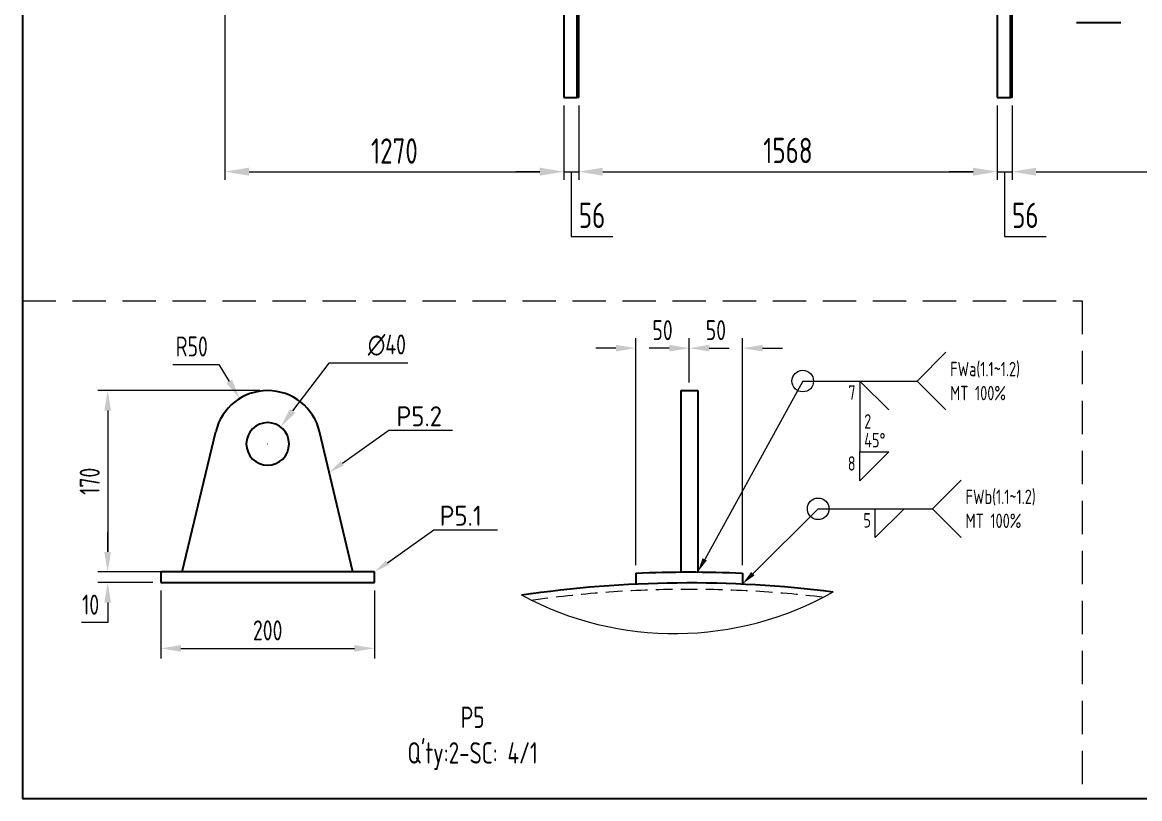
# Model space of a CAD drawing. Header units: millimetres. Extents: x -46397 to 283259, y -8690 to 23983.
# Drawn here: x 70070 to 74258, y -1716 to 1195 of the extents above; entities that cross this region are included whole.
import ezdxf
from ezdxf import colors
from ezdxf.entities.mleader import LeaderData, LeaderLine
from ezdxf.math import Vec2, Vec3

# ---------------------------------------------------------------- set-up
doc = ezdxf.new("R2010")
doc.units = ezdxf.units.MM
doc.linetypes.add('HIDDEN', pattern=[0.375, 0.25, -0.125])
doc.layers.get('Defpoints').update_dxf_attribs({"lineweight": 0})
for name, color, linetype, lineweight in [('Dtext', 255, 'Continuous', 20), ('DUONGCHINH', 7, 'Continuous', 25), ('KHUAT', 4, 'HIDDEN', 5), ('mDƯỜNG KHUẤT', 251, 'HIDDEN', 5), ('NETCHINH', 7, 'Continuous', 9), ('Nét mảnh', 3, 'Continuous', 9), ('PHANTOM 2', 8, 'Continuous', 0)]:
    doc.layers.add(name, color=color, linetype=linetype, lineweight=lineweight)
doc.layers.add('flashshoot', color=7, linetype='Continuous')
doc.styles.add('Arial', font='arial.ttf')
doc.styles.add('Chu va so', font='arial.ttf')
doc.styles.add('GHI CHÚ 1', font='isocp_IV25.ttf', dxfattribs={"width": 0.8})
doc.styles.get("Standard").update_dxf_attribs({"font": 'isocp.shx', "width": 0.8})
doc.styles.add('TCVN', font='arial.ttf')
doc.dimstyles.new('1-30SCALE', dxfattribs={"dimtxt": 75, "dimasz": 75, "dimexe": 37.5, "dimexo": 30, "dimgap": 30, "dimtad": 1, "dimtoh": 1, "dimdec": 0, "dimdsep": 46, "dimtxsty": 'GHI CHÚ 1', "dimcen": 0.09, "dimclrd": 256, "dimclre": 256, "dimclrt": 2, "dimadec": 0, "dimazin": 0, "dimtfac": 1, "dimtdec": 0, "dimtofl": 0, "dimtmove": 0, "dimatfit": 3, "dimfxl": 1, "dimlwd": 0, "dimlwe": 0, "dimarcsym": 0})
doc.dimstyles.new('1-30SCALE$4', dxfattribs={"dimtxt": 75, "dimasz": 75, "dimexe": 37.5, "dimexo": 30, "dimgap": 30, "dimtad": 1, "dimtoh": 1, "dimdec": 0, "dimdsep": 46, "dimtxsty": 'GHI CHÚ 1', "dimcen": 0.09, "dimclrd": 256, "dimclre": 256, "dimclrt": 2, "dimadec": 0, "dimazin": 0, "dimtfac": 1, "dimtdec": 0, "dimtofl": 0, "dimtmove": 0, "dimatfit": 3, "dimfxl": 1, "dimlwd": 0, "dimlwe": 0, "dimarcsym": 0})

# ---------------------------------------------------------------- blocks, each defined once
blk = doc.blocks.new('A$Cf01baf33')
at = {"layer": 'DUONGCHINH'}
for p, q in [((1382.3, -56), (679.8, -56)), ((1382.3, -62), (682.3, -62)), ((1382.3, -56), (1382.3, -58)), ((1382.3, -58), (1382.3, -62)), ((1382.3, -112), (1382.3, -62)), ((682.3, -112), (1382.3, -112)), ((1382.3, -1680), (679.8, -1680)), ((1382.3, -1686), (682.3, -1686)), ((1382.3, -1680), (1382.3, -1682)), ((1382.3, -1682), (1382.3, -1686)), ((1382.3, -1736), (1382.3, -1686)), ((682.3, -1736), (1382.3, -1736))]:
    blk.add_line(p, q, dxfattribs=at)
blk = doc.blocks.new('*D271')
at = {"layer": 'Defpoints', "color": 0, "transparency": 16777216}
for p in [(70829.3, 1303.5, -1.5), (72099.3, 912.2, -1.5), (72099.3, 634.5)]:
    blk.add_point(p, dxfattribs=at)
at = {"layer": 'PHANTOM 2', "linetype": 'Continuous', "lineweight": 0, "transparency": 16777216}
for p, q in [((70829.3, 1273.5), (70829.3, 604.5)), ((72099.3, 882.2), (72099.3, 604.5)), ((70919.3, 634.5), (72009.3, 634.5))]:
    blk.add_line(p, q, dxfattribs=at)
at = {"layer": 'PHANTOM 2', "transparency": 16777216}
for points in [[(70919.3, 649.5), (70919.3, 619.5), (70829.3, 634.5)], [(72009.3, 649.5), (72009.3, 619.5), (72099.3, 634.5)]]:
    blk.add_solid(points, dxfattribs=at)
at = {"layer": 'PHANTOM 2', "color": 2, "transparency": 16777216, "insert": (71464.3, 712), "char_height": 95, "attachment_point": 5, "style": 'GHI CHÚ 1'}
blk.add_mtext('1270', dxfattribs=at)
blk = doc.blocks.new('*D273')
at = {"layer": 'Defpoints', "color": 0, "transparency": 16777216}
for p in [(72155.3, 912.2, -1.5), (73723.3, 912.2, -1.5), (73723.3, 634.5)]:
    blk.add_point(p, dxfattribs=at)
at = {"layer": 'PHANTOM 2', "linetype": 'Continuous', "lineweight": 0, "transparency": 16777216}
for p, q in [((72155.3, 882.2), (72155.3, 604.5)), ((73723.3, 882.2), (73723.3, 604.5)), ((72245.3, 634.5), (73633.3, 634.5))]:
    blk.add_line(p, q, dxfattribs=at)
at = {"layer": 'PHANTOM 2', "transparency": 16777216}
for points in [[(72245.3, 649.5), (72245.3, 619.5), (72155.3, 634.5)], [(73633.3, 649.5), (73633.3, 619.5), (73723.3, 634.5)]]:
    blk.add_solid(points, dxfattribs=at)
at = {"layer": 'PHANTOM 2', "color": 2, "transparency": 16777216, "insert": (72939.3, 714), "char_height": 95, "attachment_point": 5, "style": 'GHI CHÚ 1'}
blk.add_mtext('1568', dxfattribs=at)
blk = doc.blocks.new('*D277')
at = {"layer": 'Defpoints', "color": 0, "transparency": 16777216}
for p in [(70989.3, -186.4, 2.1), (70389.6, -866.4), (70989.3, -866.4, 2.1)]:
    blk.add_point(p, dxfattribs=at)
at = {"layer": 'PHANTOM 2', "linetype": 'Continuous', "lineweight": 0, "transparency": 16777216}
for p, q in [((70959.3, -186.4), (70352.1, -186.4)), ((70389.6, -261.4), (70389.6, -791.4)), ((70959.3, -866.4), (70352.1, -866.4))]:
    blk.add_line(p, q, dxfattribs=at)
at = {"layer": 'PHANTOM 2', "transparency": 16777216}
for points in [[(70377.1, -261.4), (70402.1, -261.4), (70389.6, -186.4)], [(70377.1, -791.4), (70402.1, -791.4), (70389.6, -866.4)]]:
    blk.add_solid(points, dxfattribs=at)
at = {"layer": 'PHANTOM 2', "color": 2, "transparency": 16777216, "insert": (70322.1, -526.4), "char_height": 75, "attachment_point": 5, "rotation": 90, "style": 'GHI CHÚ 1'}
blk.add_mtext('170', dxfattribs=at)
blk = doc.blocks.new('*D283')
at = {"layer": 'Defpoints', "color": 0, "transparency": 16777216}
for p in [(70884.5, -216, 2.1), (70989.3, -386.4, 2.1)]:
    blk.add_point(p, dxfattribs=at)
at = {"layer": 'PHANTOM 2', "linetype": 'Continuous', "lineweight": 0, "transparency": 16777216}
for p, q in [((70633.3, -88.3), (70805.9, -88.3)), ((70805.9, -88.3), (70845.2, -152.2))]:
    blk.add_line(p, q, dxfattribs=at)
at = {"layer": 'PHANTOM 2', "lineweight": 0, "transparency": 16777216}
for p, q in [((70989.2, -386.4), (70989.4, -386.4)), ((70989.3, -386.5), (70989.3, -386.3))]:
    blk.add_line(p, q, dxfattribs=at)
at = {"layer": 'PHANTOM 2', "transparency": 16777216}
blk.add_solid([(70855.8, -145.6), (70834.5, -158.7), (70884.5, -216)], dxfattribs=at)
at = {"layer": 'PHANTOM 2', "color": 2, "transparency": 16777216, "insert": (70704.6, -20.8), "char_height": 75, "attachment_point": 5, "style": 'GHI CHÚ 1'}
blk.add_mtext('R50', dxfattribs=at)
blk = doc.blocks.new('*D282')
at = {"layer": 'Defpoints', "color": 0, "transparency": 16777216}
for p in [(71037.5, -322.6, 2.1), (70941, -450.2, 2.1)]:
    blk.add_point(p, dxfattribs=at)
at = {"layer": 'PHANTOM 2', "linetype": 'Continuous', "lineweight": 0, "transparency": 16777216}
for p, q in [((71218.5, -83.4), (71082.8, -262.8)), ((71514.9, -83.4), (71218.5, -83.4))]:
    blk.add_line(p, q, dxfattribs=at)
at = {"layer": 'PHANTOM 2', "lineweight": 0, "transparency": 16777216}
for p, q in [((70989.2, -386.4), (70989.4, -386.4)), ((70989.3, -386.5), (70989.3, -386.3))]:
    blk.add_line(p, q, dxfattribs=at)
at = {"layer": 'PHANTOM 2', "transparency": 16777216}
blk.add_solid([(71072.8, -255.2), (71092.8, -270.3), (71037.5, -322.6)], dxfattribs=at)
at = {"layer": 'PHANTOM 2', "color": 2, "transparency": 16777216, "insert": (71436.1, -15.9), "char_height": 75, "attachment_point": 5, "style": 'GHI CHÚ 1'}
blk.add_mtext('∅40', dxfattribs=at)
blk = doc.blocks.new('*D281')
at = {"layer": 'Defpoints', "color": 0, "transparency": 16777216}
for p in [(70589.3, -906.4, 2.1), (71389.3, -906.4, 2.1), (71389.3, -1152.9)]:
    blk.add_point(p, dxfattribs=at)
at = {"layer": 'PHANTOM 2', "linetype": 'Continuous', "lineweight": 0, "transparency": 16777216}
for p, q in [((70589.3, -936.4), (70589.3, -1190.4)), ((71389.3, -936.4), (71389.3, -1190.4)), ((70664.3, -1152.9), (71314.3, -1152.9))]:
    blk.add_line(p, q, dxfattribs=at)
at = {"layer": 'PHANTOM 2', "transparency": 16777216}
for points in [[(70664.3, -1140.4), (70664.3, -1165.4), (70589.3, -1152.9)], [(71314.3, -1140.4), (71314.3, -1165.4), (71389.3, -1152.9)]]:
    blk.add_solid(points, dxfattribs=at)
at = {"layer": 'PHANTOM 2', "color": 2, "transparency": 16777216, "insert": (70989.3, -1085.4), "char_height": 75, "attachment_point": 5, "style": 'GHI CHÚ 1'}
blk.add_mtext('200', dxfattribs=at)
blk = doc.blocks.new('*D278')
at = {"layer": 'Defpoints', "color": 0, "transparency": 16777216}
for p in [(70589.3, -866.4, 2.1), (70389.6, -906.4), (70589.3, -906.4, 2.1)]:
    blk.add_point(p, dxfattribs=at)
at = {"layer": 'PHANTOM 2', "linetype": 'Continuous', "lineweight": 0, "transparency": 16777216}
for p, q in [((70389.6, -791.4), (70389.6, -716.4)), ((70559.3, -866.4), (70352.1, -866.4)), ((70559.3, -906.4), (70352.1, -906.4)), ((70389.6, -981.4), (70389.6, -1056.4)), ((70389.6, -1056.4), (70292, -1056.4))]:
    blk.add_line(p, q, dxfattribs=at)
at = {"layer": 'PHANTOM 2', "transparency": 16777216}
for points in [[(70377.1, -791.4), (70402.1, -791.4), (70389.6, -866.4)], [(70377.1, -981.4), (70402.1, -981.4), (70389.6, -906.4)]]:
    blk.add_solid(points, dxfattribs=at)
at = {"layer": 'PHANTOM 2', "color": 2, "transparency": 16777216, "insert": (70325.8, -988.9), "char_height": 75, "attachment_point": 5, "style": 'GHI CHÚ 1'}
blk.add_mtext('10', dxfattribs=at)
blk = doc.blocks.new('*D279')
at = {"layer": 'Defpoints', "color": 0, "transparency": 16777216}
for p in [(72569.3, -27.2), (72569.3, -186.4, 2.1), (72369.3, -871, 2.1)]:
    blk.add_point(p, dxfattribs=at)
at = {"layer": 'PHANTOM 2', "linetype": 'Continuous', "lineweight": 0, "transparency": 16777216}
for p, q in [((72369.3, -841), (72369.3, 10.3)), ((72569.3, -156.4), (72569.3, 10.3)), ((72294.3, -27.2), (72219.3, -27.2)), ((72644.3, -27.2), (72719.3, -27.2))]:
    blk.add_line(p, q, dxfattribs=at)
at = {"layer": 'PHANTOM 2', "transparency": 16777216}
for points in [[(72294.3, -14.7), (72294.3, -39.7), (72369.3, -27.2)], [(72644.3, -14.7), (72644.3, -39.7), (72569.3, -27.2)]]:
    blk.add_solid(points, dxfattribs=at)
at = {"layer": 'PHANTOM 2', "color": 2, "transparency": 16777216, "insert": (72469.3, 40.3), "char_height": 75, "attachment_point": 5, "style": 'GHI CHÚ 1'}
blk.add_mtext('50', dxfattribs=at)
blk = doc.blocks.new('*D280')
at = {"layer": 'Defpoints', "color": 0, "transparency": 16777216}
for p in [(72769.3, -27.2), (72569.3, -186.4, 2.1), (72769.3, -871, 2.1)]:
    blk.add_point(p, dxfattribs=at)
at = {"layer": 'PHANTOM 2', "linetype": 'Continuous', "lineweight": 0, "transparency": 16777216}
for p, q in [((72569.3, -156.4), (72569.3, 10.3)), ((72769.3, -841), (72769.3, 10.3)), ((72494.3, -27.2), (72419.3, -27.2)), ((72844.3, -27.2), (72919.3, -27.2))]:
    blk.add_line(p, q, dxfattribs=at)
at = {"layer": 'PHANTOM 2', "transparency": 16777216}
for points in [[(72494.3, -14.7), (72494.3, -39.7), (72569.3, -27.2)], [(72844.3, -14.7), (72844.3, -39.7), (72769.3, -27.2)]]:
    blk.add_solid(points, dxfattribs=at)
at = {"layer": 'PHANTOM 2', "color": 2, "transparency": 16777216, "insert": (72669.3, 40.3), "char_height": 75, "attachment_point": 5, "style": 'GHI CHÚ 1'}
blk.add_mtext('50', dxfattribs=at)
blk = doc.blocks.new('S2720')
at = {"layer": 'Nét mảnh', "linetype": 'Continuous'}
for p, q in [((154159.5, -133382.4, -3042.5), (154267.5, -133274.4, -3042.5)), ((153731.1, -133382.4, -3042.5), (153363.6, -134050.9, -3042.5)), ((153731.1, -133382.4, -3042.5), (154159.5, -133382.4, -3042.5)), ((154159.5, -133382.4, -3042.5), (154267.5, -133490.4, -3042.5))]:
    blk.add_line(p, q, dxfattribs=at)
at = {"layer": 'Nét mảnh', "color": 2, "linetype": 'Continuous'}
for p, q in [((153945.3, -133382.4, -3042.5), (153945.3, -133490.4, -3042.5)), ((153945.3, -133382.4, -3042.5), (154053.3, -133490.4, -3042.5)), ((153945.3, -133490.4, -3042.5), (153945.3, -133648.1, -3042.5)), ((153945.3, -133648.1, -3042.5), (154053.3, -133648.1, -3042.5)), ((154053.3, -133648.1, -3042.5), (153945.3, -133756.1, -3042.5)), ((153945.3, -133756.1, -3042.5), (153945.3, -133648.1, -3042.5))]:
    blk.add_line(p, q, dxfattribs=at)
blk.add_circle((153731.1, -133382.4, -3042.5), 40.5, dxfattribs=at)
at = {"layer": 'Nét mảnh', "linetype": 'Continuous'}
blk.add_trace([(153355.7, -134046.5, -3042.5), (153371.5, -134055.2, -3042.5), (153337.6, -134098.2, -3042.5)], dxfattribs=at)
at = {"layer": 'Nét mảnh', "color": 2, "linetype": 'Continuous', "char_height": 54}
for s, insert, attachment_point in [('FWa(1.1~1.2)\\PMT 100%', (154283.7, -133382.4, -3042.5), 4), ('7', (153929.1, -133398.6, -3042.5), 3), ('2', (153961.5, -133506.6, -3042.5), 1), ('45%%d', (153961.5, -133577, -3042.5), 1), ('8', (153929.1, -133664.3, -3042.5), 3)]:
    blk.add_mtext(s, dxfattribs=dict(at, insert=insert, attachment_point=attachment_point))
blk = doc.blocks.new('S2721')
at = {"layer": 'Nét mảnh', "linetype": 'Continuous'}
for p, q in [((154217.2, -133872.4), (154325.2, -133764.4)), ((153788.8, -133872.4), (153543.9, -134115.8)), ((153788.8, -133872.4), (154217.2, -133872.4)), ((154217.2, -133872.4), (154325.2, -133980.4))]:
    blk.add_line(p, q, dxfattribs=at)
at = {"layer": 'Nét mảnh', "color": 2, "linetype": 'Continuous'}
for p, q in [((154003, -133872.4), (154111, -133872.4)), ((154111, -133872.4), (154003, -133980.4)), ((154003, -133980.4), (154003, -133872.4))]:
    blk.add_line(p, q, dxfattribs=at)
blk.add_circle((153788.8, -133872.4), 40.5, dxfattribs=at)
at = {"layer": 'Nét mảnh', "linetype": 'Continuous'}
blk.add_trace([(153537.5, -134109.4), (153550.2, -134122.2), (153505.6, -134153.9)], dxfattribs=at)
at = {"layer": 'Nét mảnh', "color": 2, "linetype": 'Continuous', "char_height": 54}
for s, insert, attachment_point in [('FWb(1.1~1.2)\\PMT 100%', (154341.4, -133872.4), 4), ('5', (153986.8, -133888.6), 3)]:
    blk.add_mtext(s, dxfattribs=dict(at, insert=insert, attachment_point=attachment_point))
blk = doc.blocks.new('*D1695')
at = {"layer": 'Defpoints', "color": 0, "transparency": 16777216}
for p in [(73723.3, 912.2, -1.5), (73779.3, 912.2, -1.5), (73779.3, 634.5)]:
    blk.add_point(p, dxfattribs=at)
at = {"layer": 'PHANTOM 2', "linetype": 'Continuous', "lineweight": 0, "transparency": 16777216}
for p, q in [((73723.3, 882.2), (73723.3, 604.5)), ((73779.3, 882.2), (73779.3, 604.5)), ((73633.3, 634.5), (73543.3, 634.5)), ((73723.3, 634.5), (73779.3, 634.5)), ((73751.3, 634.5), (73751.3, 391.3)), ((73869.3, 634.5), (73959.3, 634.5)), ((73751.3, 391.3), (73906.9, 391.3))]:
    blk.add_line(p, q, dxfattribs=at)
at = {"layer": 'PHANTOM 2', "transparency": 16777216}
for points in [[(73633.3, 649.5), (73633.3, 619.5), (73723.3, 634.5)], [(73869.3, 649.5), (73869.3, 619.5), (73779.3, 634.5)]]:
    blk.add_solid(points, dxfattribs=at)
at = {"layer": 'PHANTOM 2', "color": 2, "transparency": 16777216, "insert": (73829.1, 470.9), "char_height": 95, "attachment_point": 5, "style": 'GHI CHÚ 1'}
blk.add_mtext('56', dxfattribs=at)
blk = doc.blocks.new('*D1696')
at = {"layer": 'Defpoints', "color": 0, "transparency": 16777216}
for p in [(73779.3, 912.2, -1.5), (75178.3, 912.2, -1.5), (75178.3, 634.5)]:
    blk.add_point(p, dxfattribs=at)
at = {"layer": 'PHANTOM 2', "linetype": 'Continuous', "lineweight": 0, "transparency": 16777216}
for p, q in [((73779.3, 882.2), (73779.3, 604.5)), ((75178.3, 882.2), (75178.3, 604.5)), ((73869.3, 634.5), (75088.3, 634.5))]:
    blk.add_line(p, q, dxfattribs=at)
at = {"layer": 'PHANTOM 2', "transparency": 16777216}
for points in [[(73869.3, 649.5), (73869.3, 619.5), (73779.3, 634.5)], [(75088.3, 649.5), (75088.3, 619.5), (75178.3, 634.5)]]:
    blk.add_solid(points, dxfattribs=at)
at = {"layer": 'PHANTOM 2', "color": 2, "transparency": 16777216, "insert": (74478.8, 714), "char_height": 95, "attachment_point": 5, "style": 'GHI CHÚ 1'}
blk.add_mtext('1399', dxfattribs=at)
blk = doc.blocks.new('*D1698')
at = {"layer": 'Defpoints', "color": 0, "transparency": 16777216}
for p in [(72099.3, 912.2, -1.5), (72155.3, 912.2, -1.5), (72155.3, 634.5)]:
    blk.add_point(p, dxfattribs=at)
at = {"layer": 'PHANTOM 2', "linetype": 'Continuous', "lineweight": 0, "transparency": 16777216}
for p, q in [((72099.3, 882.2), (72099.3, 604.5)), ((72155.3, 882.2), (72155.3, 604.5)), ((72009.3, 634.5), (71919.3, 634.5)), ((72099.3, 634.5), (72155.3, 634.5)), ((72127.3, 634.5), (72127.3, 391.3)), ((72245.3, 634.5), (72335.3, 634.5)), ((72127.3, 391.3), (72283, 391.3))]:
    blk.add_line(p, q, dxfattribs=at)
at = {"layer": 'PHANTOM 2', "transparency": 16777216}
for points in [[(72009.3, 649.5), (72009.3, 619.5), (72099.3, 634.5)], [(72245.3, 649.5), (72245.3, 619.5), (72155.3, 634.5)]]:
    blk.add_solid(points, dxfattribs=at)
at = {"layer": 'PHANTOM 2', "color": 2, "transparency": 16777216, "insert": (72205.1, 470.9), "char_height": 95, "attachment_point": 5, "style": 'GHI CHÚ 1'}
blk.add_mtext('56', dxfattribs=at)
blk = doc.blocks.new('*U1818')
at = {"lineweight": 25}
for points in [[(0, 0), (15925, 0), (15925, 10431.7), (0, 10431.7)], [(0, 0), (12040.9, 0), (12040.9, 10431.7), (0, 10431.7)]]:
    blk.add_lwpolyline(points, close=True, dxfattribs=at)
at = {"layer": 'Dtext', "ltscale": 0.1}
for tag, p, height, style in [('REV_3', (12143.5, 3918.2), 69.4, 'TCVN'), ('FOR_APPROVAL3', (12837.1, 3913.3, -0.6), 83.2, 'TCVN'), ('FOR_APPROVAL2', (12837.1, 3654.3, -0.6), 83.2, 'TCVN'), ('REV_2', (12143.5, 3659.2), 69.4, 'TCVN'), ('REV_1', (12143.5, 3400.3), 69.4, 'TCVN'), ('FOR_APPROVAL1', (12837.1, 3395.4, -0.6), 83.2, 'TCVN'), ('REV_0', (12143.5, 3141.3), 69.4, 'TCVN'), ('NGUOI_VE', (13576.1, 3137.6, -0.6), 83.2, 'TCVN'), ('NGUOI_KIEM_2', (14311.6, 3137.6, -0.7), 83.2, 'TCVN'), ('NGUOI_DUYET', (15200.1, 3137.6, -0.7), 83.2, 'TCVN'), ('1.1_A4', (15244.7, 158, -0.6), 83.2, 'Chu va so'), ('A4_A4', (15521.6, 158, -0.6), 83.2, 'Chu va so'), ('REV.', (15749.7, 158, -0.6), 83.2, 'Chu va so')]:
    blk.add_attdef(tag, p, '', height=height, dxfattribs=dict(at, style=style))
for tag, p, height, style, width in [('NGAY_REV03', (12319.2, 3913.3, -0.6), 72.1, 'TCVN', 0.95), ('NGAY_REV02', (12319.2, 3654.3, -0.6), 72.1, 'TCVN', 0.95), ('NGAY_REV01', (12319.2, 3395.4, -0.6), 72.1, 'TCVN', 0.95), ('NGAY_REV0', (12319.2, 3136.5, -0.7), 72.1, 'TCVN', 0.95), ('DWD.NO', (12312.8, 67.5, -0.6), 111, 'Chu va so', 0.85)]:
    blk.add_attdef(tag, p, '', height=height, dxfattribs=dict(at, style=style, width=width))
at = {"layer": 'Dtext', "lineweight": 25, "ltscale": 0.1, "style": 'Chu va so'}
for tag, p, height in [('PROJECT_CODE', (13114.9, 1304), 166.5), ('TITLE1', (12394, 994.4, -0.6), 111), ('TITLE2', (12394, 733.5, -0.6), 111), ('TITLE3', (12394, 474.5, -0.6), 111)]:
    blk.add_attdef(tag, p, '', height=height, dxfattribs=at)

msp = doc.modelspace()

# ---------------------------------------------------------------- linework, layer by layer
at = {"layer": 'DUONGCHINH', "color": 2, "ltscale": 10}
for p, q in [((74021.29, 1194.51, -1.5), (74187.29, 1194.51, -1.5)), ((74029.29, 1192.51, -1.5), (74029.29, 1194.51, -1.5)), ((74179.29, 1192.51, -1.5), (74029.29, 1192.51, -1.5)), ((74179.29, 1192.51, -1.5), (74179.29, 1194.51, -1.5))]:
    msp.add_line(p, q, dxfattribs=at)
at = {"layer": 'DUONGCHINH'}
for p, q in [((72537.32, -186.39, 2.09), (72537.32, -866.39, 2.09)), ((72537.32, -186.39, 2.09), (72601.32, -186.39, 2.09)), ((72601.32, -186.39, 2.09), (72601.32, -866.39, 2.09)), ((72369.32, -871, 2.09), (72369.32, -911.05, 2.09)), ((72769.32, -871, 2.09), (72769.32, -911.05, 2.09))]:
    msp.add_line(p, q, dxfattribs=at)
at = {"layer": 'DUONGCHINH', "extrusion": (0, 1, 0)}
for p, q in [((70669.21, -866.39, 2.09), (70794.72, -340.01, 2.09)), ((71309.06, -866.39, 2.09), (71183.83, -340.1, 2.09)), ((70589.26, -866.39, 2.09), (70589.26, -906.39, 2.09)), ((71389.26, -866.39, 2.09), (70589.26, -866.39, 2.09)), ((71389.26, -906.39, 2.09), (71389.26, -866.39, 2.09)), ((70589.26, -906.39, 2.09), (71389.26, -906.39, 2.09))]:
    msp.add_line(p, q, dxfattribs=at)
at = {"layer": 'DUONGCHINH', "extrusion": (1.22465e-16, 0, -1)}
msp.add_circle((-70989.26, -386.39, -2.09), 80, dxfattribs=at)
at = {"layer": 'DUONGCHINH'}
msp.add_arc((70989.26, -386.39, 2.09), 200, 13.38459, 166.58932, dxfattribs=at)
at = {"layer": 'DUONGCHINH', "extrusion": (2.22045e-16, 0, -1)}
for radius, start, end in [(4340, 87.35871, 92.64129), (4300, 81.59636, 97.21429)]:
    msp.add_arc((-72569.32, -5206.39, -2.09), radius, start, end, dxfattribs=at)
at = {"layer": 'KHUAT', "ltscale": 250, "extrusion": (2.22045e-16, 0, -1)}
msp.add_arc((-72569.32, -5206.39, -2.09), 4276, 82.04479, 96.76586, dxfattribs=at)
at = {"layer": 'mDƯỜNG KHUẤT', "ltscale": 500}
msp.add_lwpolyline([(70069.73, 150.49), (74041.87, 150.49), (74041.87, -1716.39), (70069.73, -1716.39)], close=True, dxfattribs=at)
at = {"layer": 'PHANTOM 2', "ltscale": 5}
msp.add_arc((72514.15, 109, 2.09), 1206.46, 241.63041, 299.55894, dxfattribs=at)

# ---------------------------------------------------------------- block references
at = {"layer": 'flashshoot', "rotation": 270}
msp.add_blockref('A$Cf01baf33', (73835.27, 2294.51, -1.5), dxfattribs=at)
at = {"layer": 'Nét mảnh'}
for name, p in [('S2720', (-80736.29, 133231.81, 3044.57)), ('S2721', (-80736.23, 133242.83, 2.09))]:
    msp.add_blockref(name, p, dxfattribs=at)

# ---------------------------------------------------------------- texts
at = {"color": 3, "insert": (71120.06, -1371.44), "char_height": 80, "attachment_point": 1}
msp.add_mtext_dynamic_manual_height_columns("\\pxqc;P5 \\PQ'ty:2-SC: 4/1", width=1274.572, gutter_width=50, heights=[259.92], dxfattribs=at)

# ---------------------------------------------------------------- dimensions: what is measured, and where the dimension line sits
at = {"layer": 'PHANTOM 2'}
for base, p1, p2, picture, middle in [((72099.26, 634.49), (70829.29, 1303.51, -1.5), (72099.26, 912.24, -1.5), '*D271', (71464.28, 712)), ((72155.27, 634.49), (72099.29, 912.24, -1.5), (72155.27, 912.24, -1.5), '*D1698', (72157.28, 470.88)), ((73723.27, 634.49), (72155.27, 912.24, -1.5), (73723.27, 912.24, -1.5), '*D273', (72939.27, 714.03)), ((73779.25, 634.49), (73723.27, 912.24, -1.5), (73779.25, 912.24, -1.5), '*D1695', (73781.26, 470.88)), ((75178.32, 634.49), (73779.25, 912.24, -1.5), (75178.32, 912.24, -1.5), '*D1696', (74478.79, 714.03))]:
    dim = msp.add_linear_dim(base=base, p1=p1, p2=p2, dimstyle='1-30SCALE', override={"dimtxt": 95, "dimasz": 90, "dimexe": 30, "dimtmove": 1}, dxfattribs=at)
    dim.commit()
    dim.dimension.update_dxf_attribs({"geometry": picture, "text_midpoint": middle})
at = {"layer": 'PHANTOM 2', "color": 252}
for base, p1, p2, picture, middle in [((72569.32, -27.21), (72369.32, -871, 2.09), (72569.32, -186.39, 2.09), '*D279', (72469.32, -27.21)), ((72769.32, -27.21), (72569.32, -186.39, 2.09), (72769.32, -871, 2.09), '*D280', (72669.32, -27.21))]:
    dim = msp.add_linear_dim(base=base, p1=p1, p2=p2, dimstyle='1-30SCALE', override={"dimlfac": 0.25}, dxfattribs=at)
    dim.commit()
    dim.dimension.update_dxf_attribs({"geometry": picture, "text_midpoint": middle, "dimtype": 160})
dim = msp.add_radius_dim(center=(70989.26, -386.39, 2.09), mpoint=(70884.48, -216.04, 2.09), dimstyle='1-30SCALE$4', override={"dimlfac": 0.25}, dxfattribs=at)
dim.commit()
dim.dimension.update_dxf_attribs({"geometry": '*D283', "text_midpoint": (70704.61, -20.77)})
dim = msp.add_diameter_dim_2p(p1=(70940.99, -450.19, 2.09), p2=(71037.53, -322.6, 2.09), dimstyle='1-30SCALE', override={"dimlfac": 0.25}, dxfattribs=at)
dim.commit()
dim.dimension.update_dxf_attribs({"geometry": '*D282', "text_midpoint": (71436.11, -83.36), "dimtype": 163})
for base, p1, p2, picture, middle in [((70389.6, -866.39), (70989.26, -186.39, 2.09), (70989.26, -866.39, 2.09), '*D277', (70322.1, -526.39)), ((70389.6, -906.39), (70589.26, -866.39, 2.09), (70589.26, -906.39, 2.09), '*D278', (70325.82, -988.89))]:
    dim = msp.add_linear_dim(base=base, p1=p1, p2=p2, angle=90, dimstyle='1-30SCALE', override={"dimlfac": 0.25}, dxfattribs=at)
    dim.commit()
    dim.dimension.update_dxf_attribs({"geometry": picture, "text_midpoint": middle})
dim = msp.add_linear_dim(base=(71389.26, -1152.92), p1=(70589.26, -906.39, 2.09), p2=(71389.26, -906.39, 2.09), dimstyle='1-30SCALE', override={"dimlfac": 0.25}, dxfattribs=at)
dim.commit()
dim.dimension.update_dxf_attribs({"geometry": '*D281', "text_midpoint": (70989.26, -1085.42)})

# ---------------------------------------------------------------- leaders
at = {"layer": 'NETCHINH'}
ml = msp.add_multileader_mtext('Standard', dxfattribs=at)
ml.set_content('{\\Fisocp|c0;P5.2}', color=1, style='Arial')
ml.set_leader_properties(color=2, linetype='Continuous', lineweight=-1)
ml.build(insert=Vec2(0, 0))
ml.multileader.update_dxf_attribs({"has_dogleg": 0, "text_left_attachment_type": 5, "text_right_attachment_type": 5, "dogleg_length": 0, "arrow_head_size": 60, "scale": 15})
ctx = ml.context
ctx.base_point, ctx.scale, ctx.char_height, ctx.arrow_head_size, ctx.landing_gap_size, ctx.plane_origin = Vec3(71443.23, -335.06, 9.46), 15, 75, 60, 30, Vec3(70998.4, -1595.36, 9.46)
ctx.left_attachment, ctx.right_attachment, ctx.text_align_type = 5, 5, 2
notes = []
notes.append((ctx, [(1, (1, 1, 0), (71443.23, -335.06, 9.46), (1, 0), 0, [(0, [(71220.34, -493.55, 9.46)], 0, [])])]))
ctx.mtext.insert, ctx.mtext.alignment, ctx.mtext.flow_direction = Vec3(71642.73, -245.05, 9.46), 3, 5
ml = msp.add_multileader_mtext('Standard', dxfattribs=at)
ml.set_content('{\\Fisocp|c0;P5.1}', color=1, style='Arial')
ml.set_leader_properties(color=2, linetype='Continuous', lineweight=-1)
ml.build(insert=Vec2(0, 0))
ml.multileader.update_dxf_attribs({"has_dogleg": 0, "text_left_attachment_type": 5, "text_right_attachment_type": 5, "dogleg_length": 0, "arrow_head_size": 60, "scale": 15})
ctx = ml.context
ctx.base_point, ctx.scale, ctx.char_height, ctx.arrow_head_size, ctx.landing_gap_size, ctx.plane_origin = Vec3(71612.14, -707.91, 9.46), 15, 75, 60, 30, Vec3(71167.31, -1968.2, 9.46)
ctx.left_attachment, ctx.right_attachment, ctx.text_align_type = 5, 5, 2
notes.append((ctx, [(1, (1, 1, 0), (71612.14, -707.91, 9.46), (1, 0), 0, [(0, [(71389.26, -866.39, 9.46)], 0, [])])]))
ctx.mtext.insert, ctx.mtext.alignment, ctx.mtext.flow_direction = Vec3(71792.14, -617.91, 9.46), 3, 5
for ctx, leaders in notes:
    for number, flags, end, landing, length, lines in leaders:
        leader = LeaderData()
        leader.index, (leader.has_last_leader_line, leader.has_dogleg_vector, leader.attachment_direction) = number, flags
        leader.last_leader_point, leader.dogleg_vector, leader.dogleg_length = Vec3(end), Vec3(landing), length
        for number, points, colour, breaks in lines:
            line = LeaderLine()
            line.index, line.vertices, line.color, line.breaks = number, Vec3.list(points), colors.encode_raw_color(colour), breaks
            leader.lines.append(line)
        ctx.leaders.append(leader)

# ---------------------------------------------------------------- next in the draw order: block references
at = {"xscale": 0.9084576280678549, "yscale": 0.9084576280678549, "zscale": 0.9084576280678549}
msp.add_blockref('*U1818', (70069.73, -1716.39), dxfattribs=at)

doc.saveas('drawing.dxf')
